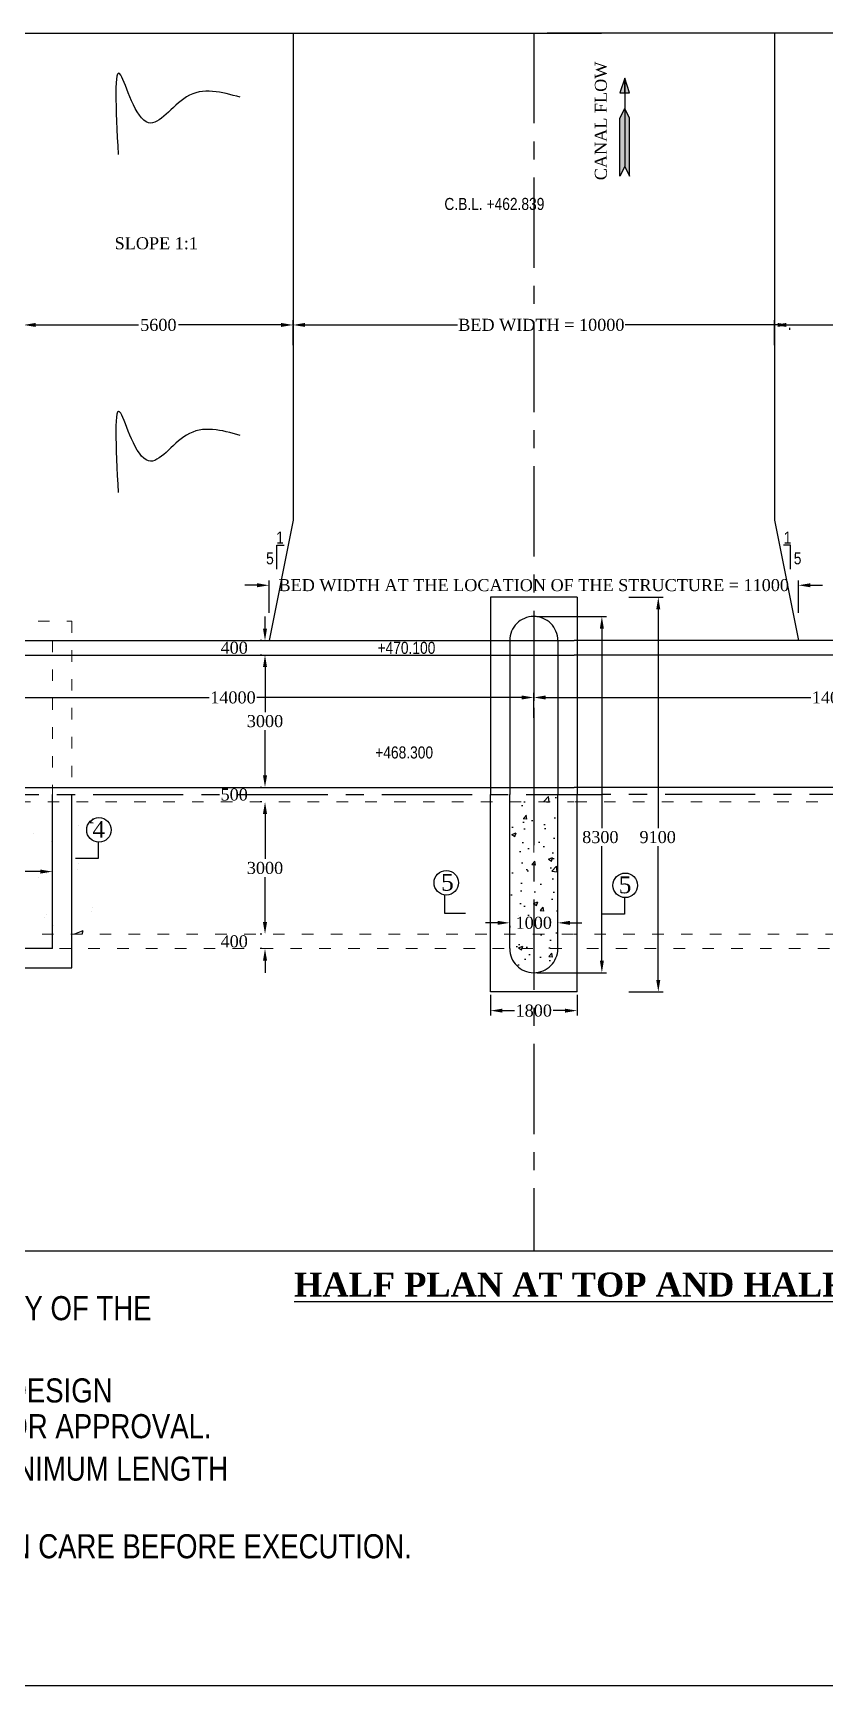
# Model space of a CAD drawing. Header units: millimetres. Extents: x 80 to 6605, y 46 to 2491.
# Drawn here: x 5778.4 to 5943, y 767.8 to 1111.2 of the extents above; entities that cross this region are included whole.
import ezdxf
from ezdxf.enums import TextEntityAlignment as Align

# ---------------------------------------------------------------- set-up
doc = ezdxf.new("R2010")
doc.units = ezdxf.units.MM
doc.linetypes.add('ACAD_ISO03W100', pattern=[30, 12, -18])
doc.linetypes.add('CENTER', pattern=[2, 1.25, -0.25, 0.25, -0.25])
doc.layers.add('MAIN', color=7, linetype='Continuous')
doc.layers.add('TEXT_GENERAL', color=4, linetype='Continuous')
doc.styles.add('ARIAL NARROW', font='ARIALN.TTF')
doc.styles.get("Standard").update_dxf_attribs({"font": 'times.ttf', "height": 2.5})
doc.styles.add('TNR_2.5', font='times.ttf', dxfattribs={"height": 2.5})
doc.dimstyles.get("Standard").update_dxf_attribs({"dimtxt": 0.18, "dimasz": 0.18, "dimexe": 0.18, "dimexo": 0.0625, "dimgap": 0.09, "dimtad": 0, "dimtih": 1, "dimtoh": 1, "dimdec": 4, "dimzin": 0, "dimdsep": 46, "dimtxsty": 'Standard', "dimcen": 0.09, "dimadec": 0, "dimazin": 0, "dimtfac": 1, "dimtdec": 4, "dimtofl": 0, "dimtmove": 0, "dimatfit": 3, "dimfxl": 1, "dimtolj": 1, "dimtzin": 0, "dimarcsym": 0})
doc.dimstyles.new('STYLE_ESH', dxfattribs={"dimtxt": 2.5, "dimasz": 2.5, "dimexe": 1, "dimexo": 0.625, "dimtad": 0, "dimtih": 1, "dimtoh": 1, "dimdec": 0, "dimlfac": 100, "dimzin": 9, "dimdsep": 46, "dimtxsty": 'TNR_2.5', "dimcen": 2.5, "dimadec": 0, "dimazin": 2, "dimtfac": 1, "dimtdec": 0, "dimtofl": 0, "dimtmove": 2, "dimatfit": 3, "dimfxl": 1, "dimarcsym": 0})

# ---------------------------------------------------------------- blocks, each defined once
blk = doc.blocks.new('*D113')
at = {"color": 0, "lineweight": -2, "transparency": 16777216}
for p, q in [((5902.21, 994.01), (5909.36, 994.01)), ((5908.36, 991.51), (5908.36, 946.07)), ((5908.36, 914.51), (5908.36, 942.27)), ((5902.21, 912.01), (5909.36, 912.01))]:
    blk.add_line(p, q, dxfattribs=at)
at = {"color": 0, "transparency": 16777216}
for points in [[(5907.94, 991.51), (5908.77, 991.51), (5908.36, 994.01)], [(5907.94, 914.51), (5908.77, 914.51), (5908.36, 912.01)]]:
    blk.add_solid(points, dxfattribs=at)
at = {"layer": 'Defpoints', "color": 0, "transparency": 16777216}
for p in [(5901.58, 994.01), (5901.58, 912.01), (5908.36, 912.01)]:
    blk.add_point(p, dxfattribs=at)
at = {"color": 0, "transparency": 16777216, "insert": (5908.23, 944.17), "char_height": 2.5, "attachment_point": 5, "style": 'TNR_2.5'}
blk.add_mtext('9100', dxfattribs=at)
blk = doc.blocks.new('*D114')
at = {"color": 0, "lineweight": -2, "transparency": 16777216}
for p, q in [((5883.11, 990.01), (5897.63, 990.01)), ((5896.63, 987.51), (5896.63, 946.07)), ((5896.63, 918.51), (5896.63, 942.28)), ((5883.11, 916.01), (5897.63, 916.01))]:
    blk.add_line(p, q, dxfattribs=at)
at = {"color": 0, "transparency": 16777216}
for points in [[(5896.22, 987.51), (5897.05, 987.51), (5896.63, 990.01)], [(5896.22, 918.51), (5897.05, 918.51), (5896.63, 916.01)]]:
    blk.add_solid(points, dxfattribs=at)
at = {"layer": 'Defpoints', "color": 0, "transparency": 16777216}
for p in [(5882.48, 990.01), (5882.48, 916.01), (5896.63, 916.01)]:
    blk.add_point(p, dxfattribs=at)
at = {"color": 0, "transparency": 16777216, "insert": (5896.32, 944.17), "char_height": 2.5, "attachment_point": 5, "style": 'TNR_2.5'}
blk.add_mtext('8300', dxfattribs=at)
blk = doc.blocks.new('*D115')
at = {"color": 0, "lineweight": -2, "transparency": 16777216}
for p, q in [((5873.48, 911.39), (5873.48, 907.13)), ((5891.48, 911.39), (5891.48, 907.13)), ((5875.98, 908.13), (5878.45, 908.13)), ((5888.98, 908.13), (5886.52, 908.13))]:
    blk.add_line(p, q, dxfattribs=at)
at = {"color": 0, "transparency": 16777216}
for points in [[(5875.98, 908.54), (5875.98, 907.71), (5873.48, 908.13)], [(5888.98, 908.54), (5888.98, 907.71), (5891.48, 908.13)]]:
    blk.add_solid(points, dxfattribs=at)
at = {"layer": 'Defpoints', "color": 0, "transparency": 16777216}
for p in [(5873.48, 912.01), (5891.48, 912.01), (5891.48, 908.13)]:
    blk.add_point(p, dxfattribs=at)
at = {"color": 0, "transparency": 16777216, "insert": (5882.48, 908.13), "char_height": 2.5, "attachment_point": 5, "style": 'TNR_2.5'}
blk.add_mtext('1800', dxfattribs=at)
blk = doc.blocks.new('*D116')
at = {"color": 0, "lineweight": -2, "transparency": 16777216}
for p, q in [((5887.48, 926.99), (5887.48, 927.37)), ((5874.98, 926.37), (5872.48, 926.37)), ((5877.48, 925.74), (5877.48, 925.37)), ((5889.98, 926.37), (5892.48, 926.37))]:
    blk.add_line(p, q, dxfattribs=at)
at = {"color": 0, "transparency": 16777216}
for points in [[(5874.98, 926.78), (5874.98, 925.95), (5877.48, 926.37)], [(5889.98, 926.78), (5889.98, 925.95), (5887.48, 926.37)]]:
    blk.add_solid(points, dxfattribs=at)
at = {"layer": 'Defpoints', "color": 0, "transparency": 16777216}
for p in [(5877.48, 926.37), (5887.48, 926.37), (5887.48, 926.37)]:
    blk.add_point(p, dxfattribs=at)
at = {"color": 0, "transparency": 16777216, "insert": (5882.48, 926.37), "char_height": 2.5, "attachment_point": 5, "style": 'TNR_2.5'}
blk.add_mtext('1000', dxfattribs=at)
blk = doc.blocks.new('*D117')
at = {"color": 0, "lineweight": -2, "transparency": 16777216}
for p, q in [((5832.48, 1051.21), (5832.48, 1051.58)), ((5834.98, 1050.58), (5866.65, 1050.58)), ((5933.13, 1050.58), (5901.47, 1050.58)), ((5935.63, 1049.96), (5935.63, 1049.58))]:
    blk.add_line(p, q, dxfattribs=at)
at = {"color": 0, "transparency": 16777216}
for points in [[(5834.98, 1051), (5834.98, 1050.17), (5832.48, 1050.58)], [(5933.13, 1051), (5933.13, 1050.17), (5935.63, 1050.58)]]:
    blk.add_solid(points, dxfattribs=at)
at = {"layer": 'Defpoints', "color": 0, "transparency": 16777216}
for p in [(5832.48, 1050.58), (5935.63, 1050.58), (5935.63, 1050.58)]:
    blk.add_point(p, dxfattribs=at)
at = {"color": 0, "transparency": 16777216, "insert": (5884.06, 1050.58), "char_height": 2.5, "attachment_point": 5, "style": 'TNR_2.5'}
blk.add_mtext('BED WIDTH = 10000', dxfattribs=at)
blk = doc.blocks.new('*D118')
at = {"color": 0, "lineweight": -2, "transparency": 16777216}
for p, q in [((5776.48, 1046.36), (5776.48, 1051.58)), ((5832.48, 1046.36), (5832.48, 1051.58)), ((5778.98, 1050.58), (5800.32, 1050.58)), ((5829.98, 1050.58), (5808.65, 1050.58))]:
    blk.add_line(p, q, dxfattribs=at)
at = {"color": 0, "transparency": 16777216}
for points in [[(5778.98, 1051), (5778.98, 1050.17), (5776.48, 1050.58)], [(5829.98, 1051), (5829.98, 1050.17), (5832.48, 1050.58)]]:
    blk.add_solid(points, dxfattribs=at)
at = {"layer": 'Defpoints', "color": 0, "transparency": 16777216}
for p in [(5776.48, 1050.58), (5776.48, 1045.73), (5832.48, 1045.73)]:
    blk.add_point(p, dxfattribs=at)
at = {"color": 0, "transparency": 16777216, "insert": (5804.48, 1050.58), "char_height": 2.5, "attachment_point": 5, "style": 'TNR_2.5'}
blk.add_mtext('5600', dxfattribs=at)
blk = doc.blocks.new('*D119')
at = {"color": 0, "lineweight": -2, "transparency": 16777216}
for p, q in [((5824.98, 996.5), (5822.48, 996.5)), ((5827.48, 990.79), (5827.48, 997.5)), ((5937.48, 990.79), (5937.48, 997.5)), ((5939.98, 996.5), (5942.48, 996.5))]:
    blk.add_line(p, q, dxfattribs=at)
at = {"color": 0, "transparency": 16777216}
for points in [[(5824.98, 996.92), (5824.98, 996.08), (5827.48, 996.5)], [(5939.98, 996.92), (5939.98, 996.08), (5937.48, 996.5)]]:
    blk.add_solid(points, dxfattribs=at)
at = {"layer": 'Defpoints', "color": 0, "transparency": 16777216}
for p in [(5937.48, 996.5), (5827.48, 990.17), (5937.48, 990.17)]:
    blk.add_point(p, dxfattribs=at)
at = {"color": 0, "transparency": 16777216, "insert": (5882.48, 996.5), "char_height": 2.5, "attachment_point": 5, "style": 'TNR_2.5'}
blk.add_mtext('BED WIDTH AT THE LOCATION OF THE STRUCTURE = 11000', dxfattribs=at)
blk = doc.blocks.new('*D131')
at = {"color": 0, "lineweight": -2, "transparency": 16777216}
for p, q in [((5932.48, 1046.36), (5932.48, 1051.58)), ((5988.48, 1046.36), (5988.48, 1051.58)), ((5934.98, 1050.58), (5956.32, 1050.58)), ((5985.98, 1050.58), (5964.65, 1050.58))]:
    blk.add_line(p, q, dxfattribs=at)
at = {"color": 0, "transparency": 16777216}
for points in [[(5934.98, 1051), (5934.98, 1050.17), (5932.48, 1050.58)], [(5985.98, 1051), (5985.98, 1050.17), (5988.48, 1050.58)]]:
    blk.add_solid(points, dxfattribs=at)
at = {"layer": 'Defpoints', "color": 0, "transparency": 16777216}
for p in [(5988.48, 1050.58), (5932.48, 1045.73), (5988.48, 1045.73)]:
    blk.add_point(p, dxfattribs=at)
at = {"color": 0, "transparency": 16777216, "insert": (5960.48, 1050.58), "char_height": 2.5, "attachment_point": 5, "style": 'TNR_2.5'}
blk.add_mtext('5600', dxfattribs=at)
blk = doc.blocks.new('*D207')
at = {"color": 0, "lineweight": -2, "transparency": 16777216}
for p, q in [((5826.64, 987.51), (5826.64, 990.01)), ((5826.01, 985.01), (5825.64, 985.01)), ((5826.01, 982.01), (5825.64, 982.01)), ((5826.64, 979.51), (5826.64, 977.01))]:
    blk.add_line(p, q, dxfattribs=at)
at = {"color": 0, "transparency": 16777216}
for points in [[(5826.22, 987.51), (5827.06, 987.51), (5826.64, 985.01)], [(5826.22, 979.51), (5827.06, 979.51), (5826.64, 982.01)]]:
    blk.add_solid(points, dxfattribs=at)
at = {"layer": 'Defpoints', "color": 0, "transparency": 16777216}
for p in [(5826.64, 985.01), (5826.64, 982.01), (5826.64, 982.01)]:
    blk.add_point(p, dxfattribs=at)
at = {"color": 0, "transparency": 16777216, "insert": (5820.24, 983.51), "char_height": 2.5, "attachment_point": 5, "style": 'TNR_2.5'}
blk.add_mtext('400', dxfattribs=at)
blk = doc.blocks.new('*D208')
at = {"color": 0, "lineweight": -2, "transparency": 16777216}
for p, q in [((5826.01, 982.01), (5825.64, 982.01)), ((5826.64, 979.51), (5826.64, 970.16)), ((5826.64, 957.01), (5826.64, 966.37)), ((5826.01, 954.51), (5825.64, 954.51))]:
    blk.add_line(p, q, dxfattribs=at)
at = {"color": 0, "transparency": 16777216}
for points in [[(5826.22, 979.51), (5827.06, 979.51), (5826.64, 982.01)], [(5826.22, 957.01), (5827.06, 957.01), (5826.64, 954.51)]]:
    blk.add_solid(points, dxfattribs=at)
at = {"layer": 'Defpoints', "color": 0, "transparency": 16777216}
for p in [(5826.64, 982.01), (5826.64, 954.51), (5826.64, 954.51)]:
    blk.add_point(p, dxfattribs=at)
at = {"color": 0, "transparency": 16777216, "insert": (5826.64, 968.26), "char_height": 2.5, "attachment_point": 5, "style": 'TNR_2.5'}
blk.add_mtext('3000', dxfattribs=at)
blk = doc.blocks.new('*D209')
at = {"color": 0, "lineweight": -2, "transparency": 16777216}
for p, q in [((5826.64, 957.01), (5826.64, 959.51)), ((5826.01, 954.51), (5825.64, 954.51)), ((5826.01, 951.51), (5825.64, 951.51)), ((5826.64, 949.01), (5826.64, 946.51))]:
    blk.add_line(p, q, dxfattribs=at)
at = {"color": 0, "transparency": 16777216}
for points in [[(5826.22, 957.01), (5827.06, 957.01), (5826.64, 954.51)], [(5826.22, 949.01), (5827.06, 949.01), (5826.64, 951.51)]]:
    blk.add_solid(points, dxfattribs=at)
at = {"layer": 'Defpoints', "color": 0, "transparency": 16777216}
for p in [(5826.64, 954.51), (5826.64, 951.51), (5826.64, 951.51)]:
    blk.add_point(p, dxfattribs=at)
at = {"color": 0, "transparency": 16777216, "insert": (5820.24, 953.01), "char_height": 2.5, "attachment_point": 5, "style": 'TNR_2.5'}
blk.add_mtext('500', dxfattribs=at)
blk = doc.blocks.new('*D210')
at = {"color": 0, "lineweight": -2, "transparency": 16777216}
for p, q in [((5826.01, 951.51), (5825.64, 951.51)), ((5826.64, 949.01), (5826.64, 939.66)), ((5826.64, 926.51), (5826.64, 935.87)), ((5826.01, 924.01), (5825.64, 924.01))]:
    blk.add_line(p, q, dxfattribs=at)
at = {"color": 0, "transparency": 16777216}
for points in [[(5826.22, 949.01), (5827.06, 949.01), (5826.64, 951.51)], [(5826.22, 926.51), (5827.06, 926.51), (5826.64, 924.01)]]:
    blk.add_solid(points, dxfattribs=at)
at = {"layer": 'Defpoints', "color": 0, "transparency": 16777216}
for p in [(5826.64, 951.51), (5826.64, 924.01), (5826.64, 924.01)]:
    blk.add_point(p, dxfattribs=at)
at = {"color": 0, "transparency": 16777216, "insert": (5826.64, 937.76), "char_height": 2.5, "attachment_point": 5, "style": 'TNR_2.5'}
blk.add_mtext('3000', dxfattribs=at)
blk = doc.blocks.new('*D211')
at = {"color": 0, "lineweight": -2, "transparency": 16777216}
for p, q in [((5826.64, 926.51), (5826.64, 929.01)), ((5826.01, 924.01), (5825.64, 924.01)), ((5826.01, 921.01), (5825.64, 921.01)), ((5826.64, 918.51), (5826.64, 916.01))]:
    blk.add_line(p, q, dxfattribs=at)
at = {"color": 0, "transparency": 16777216}
for points in [[(5826.22, 926.51), (5827.06, 926.51), (5826.64, 924.01)], [(5826.22, 918.51), (5827.06, 918.51), (5826.64, 921.01)]]:
    blk.add_solid(points, dxfattribs=at)
at = {"layer": 'Defpoints', "color": 0, "transparency": 16777216}
for p in [(5826.64, 924.01), (5826.64, 921.01), (5826.64, 921.01)]:
    blk.add_point(p, dxfattribs=at)
at = {"color": 0, "transparency": 16777216, "insert": (5820.24, 922.51), "char_height": 2.5, "attachment_point": 5, "style": 'TNR_2.5'}
blk.add_mtext('400', dxfattribs=at)
blk = doc.blocks.new('*D216')
at = {"color": 0, "lineweight": -2, "transparency": 16777216}
for p, q in [((5747.48, 934.59), (5747.48, 938.01)), ((5782.48, 934.59), (5782.48, 938.01)), ((5749.98, 937.01), (5760.76, 937.01)), ((5779.98, 937.01), (5769.21, 937.01))]:
    blk.add_line(p, q, dxfattribs=at)
at = {"color": 0, "transparency": 16777216}
for points in [[(5749.98, 937.43), (5749.98, 936.6), (5747.48, 937.01)], [(5779.98, 937.43), (5779.98, 936.6), (5782.48, 937.01)]]:
    blk.add_solid(points, dxfattribs=at)
at = {"layer": 'Defpoints', "color": 0, "transparency": 16777216}
for p in [(5782.48, 937.01), (5747.48, 933.96), (5782.48, 933.96)]:
    blk.add_point(p, dxfattribs=at)
at = {"color": 0, "transparency": 16777216, "insert": (5764.98, 937.01), "char_height": 2.5, "attachment_point": 5, "style": 'TNR_2.5'}
blk.add_mtext('4500', dxfattribs=at)
blk = doc.blocks.new('*D224')
at = {"color": 0, "lineweight": -2, "transparency": 16777216}
for p, q in [((5757.48, 968.97), (5757.48, 974.18)), ((5759.98, 973.18), (5815.03, 973.18)), ((5879.98, 973.18), (5824.94, 973.18)), ((5882.48, 968.97), (5882.48, 974.18))]:
    blk.add_line(p, q, dxfattribs=at)
at = {"color": 0, "transparency": 16777216}
for points in [[(5759.98, 973.6), (5759.98, 972.77), (5757.48, 973.18)], [(5879.98, 973.6), (5879.98, 972.77), (5882.48, 973.18)]]:
    blk.add_solid(points, dxfattribs=at)
at = {"layer": 'Defpoints', "color": 0, "transparency": 16777216}
for p in [(5882.48, 973.18), (5757.48, 968.35), (5882.48, 968.35)]:
    blk.add_point(p, dxfattribs=at)
at = {"color": 0, "transparency": 16777216, "insert": (5819.98, 973.18), "char_height": 2.5, "attachment_point": 5, "style": 'TNR_2.5'}
blk.add_mtext('14000', dxfattribs=at)
blk = doc.blocks.new('*D226')
at = {"color": 0, "lineweight": -2, "transparency": 16777216}
for p, q in [((5882.48, 968.97), (5882.48, 974.18)), ((5884.98, 973.18), (5940.03, 973.18)), ((6004.98, 973.18), (5949.94, 973.18)), ((6007.48, 968.97), (6007.48, 974.18))]:
    blk.add_line(p, q, dxfattribs=at)
at = {"color": 0, "transparency": 16777216}
for points in [[(5884.98, 973.6), (5884.98, 972.77), (5882.48, 973.18)], [(6004.98, 973.6), (6004.98, 972.77), (6007.48, 973.18)]]:
    blk.add_solid(points, dxfattribs=at)
at = {"layer": 'Defpoints', "color": 0, "transparency": 16777216}
for p in [(5882.48, 973.18), (5882.48, 968.35), (6007.48, 968.35)]:
    blk.add_point(p, dxfattribs=at)
at = {"color": 0, "transparency": 16777216, "insert": (5944.98, 973.18), "char_height": 2.5, "attachment_point": 5, "style": 'TNR_2.5'}
blk.add_mtext('14000', dxfattribs=at)

msp = doc.modelspace()

# ---------------------------------------------------------------- hatches: boundary and pattern name
h = msp.add_hatch(color=0)
h.paths.add_polyline_path([(5900.3976, 1093.51569), (5901.3976, 1095.51569), (5901.3976, 1083.51569), (5900.3976, 1081.51569), (5900.3976, 1083.51569)])
h.paths.add_polyline_path([(5901.3976, 1098.82), (5900.3976, 1098.82), (5901.3976, 1101.82), (5901.3976, 1101.32)])
h = msp.add_hatch(color=0)
h.paths.add_polyline_path([(5902.3976, 1093.51569), (5901.3976, 1095.51569), (5901.3976, 1083.51569), (5902.3976, 1081.51569), (5902.3976, 1083.51569)])
h.paths.add_polyline_path([(5901.3976, 1101.82), (5901.3976, 1098.82), (5902.3976, 1098.82)])
h = msp.add_hatch()
h.set_pattern_fill('AR-CONC', color=0, scale=0.05, style=0)
h.set_pattern_definition([(50, (63.503, 75.3146), (9.109233, -0.796954), [0.9525, -10.4775]), (355, (63.503, 75.315), (-1.762141, 9.552832), [0.762, -8.382]), (100.451, (64.262, 75.248), (7.347125, 8.755834), [0.8095, -8.9045]), (46.1842, (63.503, 77.855), (13.553952, -2.102116), [1.42875, -15.71625]), (96.6356, (64.633, 77.68), (11.870212, 12.371278), [1.21425, -13.35675]), (351.184, (63.503, 77.855), (11.87023, 12.371256), [1.143, -12.573]), (21, (64.773, 77.2196), (7.580744, -5.113276), [0.9525, -10.4775]), (326, (64.773, 77.22), (3.090101, 9.209398), [0.762, -8.382]), (71.4514, (65.405, 76.7935), (10.670825, 4.096143), [0.8095, -8.9045]), (37.5, (63.5033, 75.3146), (0.1544302, 4.227752), [0, -8.2804, 0, -8.509, 0, -8.41375]), (7.5, (63.5033, 75.3146), (3.340983, 5.0090287), [0, -4.8514, 0, -8.0899, 0, -3.20675]), (327.5, (60.6712, 75.3146), (6.7795298, -0.2864372), [0, -3.175, 0, -9.906, 0, -13.1445]), (317.5, (59.401, 75.3146), (7.406459, 1.2713246), [0, -4.1275, 0, -6.5786, 0, -9.3345])])
h.paths.add_polyline_path([(5887.48459, 953.01216), (5882.48459, 953.01216), (5882.48459, 935.01216), (5882.48459, 916.01216, 0.414213562), (5887.48459, 921.01216)])
h.paths.add_polyline_path([(5877.48459, 924.01216), (5882.48459, 924.01216), (5882.48459, 951.51216), (5877.48459, 951.51216)])
h.paths.add_polyline_path([(5882.48459, 951.51216), (5882.48459, 953.01216), (5877.48459, 953.01216), (5877.48459, 951.51216)])
h.paths.add_polyline_path([(5882.48459, 921.01216), (5877.48459, 921.01216, 0.414213562), (5882.48459, 916.01216)])
h.paths.add_polyline_path([(5882.48459, 921.01216), (5882.48459, 924.01216), (5877.48459, 924.01216), (5877.48459, 921.01216)])
h.paths.add_polyline_path([(5878.45025, 928.26313), (5886.51892, 928.26313), (5886.51892, 924.46987), (5878.45025, 924.46987)], flags=9)

# ---------------------------------------------------------------- linework, layer by layer
at = {"color": 0}
for p, q in [((5495.91536, 1111.22261), (5896.55924, 1111.22261)), ((5832.48459, 1111.22261), (5832.48459, 1010.01216)), ((6193.51275, 1111.22261), (5885.26264, 1111.22261)), ((5932.48459, 1111.22261), (5932.48459, 1010.01216)), ((5901.3976, 1101.82), (5900.3976, 1098.82)), ((5901.3976, 1101.82), (5901.3976, 1083.51569)), ((5901.3976, 1101.82), (5901.3976, 1101.32)), ((5901.3976, 1098.82), (5901.3976, 1101.82)), ((5902.3976, 1098.82), (5901.3976, 1101.82)), ((5900.3976, 1098.82), (5902.3976, 1098.82)), ((5900.3976, 1093.51569), (5901.3976, 1095.51569)), ((5902.3976, 1093.51569), (5901.3976, 1095.51569)), ((5900.3976, 1083.51569), (5900.3976, 1093.51569)), ((5902.3976, 1083.51569), (5902.3976, 1093.51569)), ((5900.3976, 1081.51569), (5900.3976, 1083.51569)), ((5901.3976, 1083.51569), (5900.3976, 1081.51569)), ((5901.3976, 1083.51569), (5902.3976, 1081.51569)), ((5902.3976, 1081.51569), (5902.3976, 1083.51569)), ((5832.48459, 1010.01216), (5827.48459, 985.01216)), ((5932.48459, 1010.01216), (5937.48459, 985.01216)), ((5829.10771, 999.83427), (5829.10771, 1004.83427)), ((5829.10771, 1004.83427), (5830.62275, 1004.83427)), ((5935.86146, 1004.83427), (5934.34642, 1004.83427)), ((5935.86146, 999.83427), (5935.86146, 1004.83427)), ((5891.48459, 994.01216), (5873.48459, 994.01216)), ((5873.48459, 994.01216), (5873.48459, 985.01216)), ((5891.48459, 994.01216), (5891.48459, 953.01216)), ((5757.48459, 985.01216), (5890.91094, 985.01216)), ((5873.48459, 985.01216), (5873.48459, 953.01216)), ((5877.48459, 985.01216), (5877.48459, 953.01216)), ((5887.48459, 985.01216), (5887.48459, 953.01216)), ((6007.48459, 985.01216), (5890.91094, 985.01216)), ((5765.91094, 982.01216), (5890.91094, 982.01216)), ((6074.50277, 982.01216), (5890.91094, 982.01216)), ((5757.48459, 954.51216), (5890.91094, 954.51216)), ((5782.48459, 921.01216), (5782.48459, 953.01216)), ((5786.48459, 917.01216), (5786.48459, 953.01216)), ((5873.48459, 921.01216), (5873.48459, 953.01216)), ((5877.48459, 921.01216), (5877.48459, 953.01216)), ((5887.48459, 921.01216), (5887.48459, 953.01216)), ((6007.48459, 954.51216), (5890.91094, 954.51216)), ((5891.48459, 935.01216), (5891.48459, 953.01216)), ((5790.30984, 947.22752), (5790.91094, 947.94389)), ((5778.58726, 944.88444), (5778.58726, 944.88444)), ((5787.92182, 946.63788), (5787.92182, 946.63788)), ((5790.29508, 947.22747), (5790.91094, 947.17358)), ((5782.26106, 943.2773), (5782.26106, 943.2773)), ((5787.59849, 937.45695), (5787.59849, 937.45695)), ((5787.8373, 938.71764), (5787.8373, 938.71764)), ((5779.63378, 935.87866), (5779.63378, 935.87866)), ((5781.23986, 936.61982), (5781.23986, 936.61982)), ((5891.48459, 912.01216), (5891.48459, 935.01216)), ((5863.91776, 932.1506), (5863.91776, 928.35599)), ((5780.91652, 927.43889), (5780.91652, 927.43889)), ((5781.21237, 928.12205), (5781.21237, 928.12205)), ((5790.53631, 928.70536), (5790.53631, 928.70536)), ((5790.79925, 929.5995), (5790.79925, 929.5995)), ((5863.91776, 928.35599), (5868.32821, 928.35599)), ((5782.78399, 925.80656), (5782.78399, 925.80656)), ((5787.09209, 924.09047), (5787.20818, 924.01216)), ((5787.09756, 924.0908), (5788.87603, 924.77349)), ((5788.61492, 924.01216), (5788.87115, 924.7758)), ((5782.48459, 921.01216), (5747.48459, 921.01216)), ((5873.48459, 912.01216), (5873.48459, 921.01216)), ((5743.48459, 917.01216), (5786.48459, 917.01216)), ((5891.48459, 912.01216), (5873.48459, 912.01216)), ((5495.91536, 858.24661), (6193.51275, 858.24661)), ((6436.08736, 767.83356), (5456.18376, 767.83356))]:
    msp.add_line(p, q, dxfattribs=at)
at = {"color": 0, "linetype": 'CENTER', "ltscale": 15}
for p, q in [((5882.48459, 1111.22261), (5882.48459, 858.24661)), ((5882.48459, 971.01216), (5882.48459, 953.01216)), ((5490.91536, 953.01216), (5896.55924, 953.01216)), ((6198.51275, 953.01216), (5896.55924, 953.01216))]:
    msp.add_line(p, q, dxfattribs=at)
at = {"color": 0}
for centre in [(5792.13332, 945.67722), (5864.30386, 934.69028), (5901.49447, 934.16067)]:
    msp.add_circle(centre, 2.54951, dxfattribs=at)
at = {"color": 0, "linetype": 'CENTER', "ltscale": 15}
for centre, start, end in [((5882.48459, 985.01216), 0, 180), ((5882.48459, 921.01216), 180, 360)]:
    msp.add_arc(centre, 5, start, end, dxfattribs=at)
at = {"color": 0}
for points in [[(5821.48323, 1097.88045), (5810.30865, 1097.94303), (5802.41022, 1092.57435), (5796.66135, 1102.47691), (5796.1215, 1085.99665)], [(5821.48323, 1027.6299), (5810.30865, 1027.69248), (5802.41022, 1022.3238), (5796.66135, 1032.22636), (5796.1215, 1015.7461)]]:
    msp.add_spline(points, degree=3, dxfattribs=at)
at = {"layer": 'TEXT_GENERAL', "color": 0, "linetype": 'ACAD_ISO03W100', "lineweight": 5, "ltscale": 0.2}
for p, q in [((5743.48459, 989.01216), (5786.48459, 989.01216)), ((5786.48459, 989.01216), (5786.48459, 953.01216)), ((5782.48459, 985.01216), (5782.48459, 953.01216)), ((5757.48459, 951.51216), (5890.91094, 951.51216)), ((5882.48459, 935.01216), (5882.48459, 953.01216)), ((5882.48459, 935.01216), (5882.48459, 953.01216)), ((6007.48459, 951.51216), (5890.91094, 951.51216)), ((5726.30671, 924.01216), (5890.91094, 924.01216)), ((6017.48459, 924.01216), (5890.91094, 924.01216)), ((5765.91094, 921.01216), (5890.91094, 921.01216)), ((6015.91094, 921.01216), (5890.91094, 921.01216))]:
    msp.add_line(p, q, dxfattribs=at)

# ---------------------------------------------------------------- texts
at = {"color": 0, "insert": (5895.16415, 1080.64638), "char_height": 2.5, "width": 27.6381, "attachment_point": 1, "rotation": 90}
msp.add_mtext('CANAL FLOW', dxfattribs=at)
at = {"color": 0, "attachment_point": 1}
for s, insert, char_height, width in [('SLOPE 1:1', (5795.39395, 1068.80135), 2.5, 25), ('4', (5790.76837, 947.53028), 3.5, 4.365), ('5', (5863.21951, 936.54334), 3.5, 4.365), ('5', (5900.12952, 936.01372), 3.5, 4.365), ('{\\fTimes New Roman|b1|i0|c0|p18;\\LHALF PLAN AT TOP AND HALF PLAN AT BOTTOM}', (5832.68816, 853.72673), 5, 190.25)]:
    msp.add_mtext(s, dxfattribs=dict(at, insert=insert, char_height=char_height, width=width))
at = {"layer": 'MAIN', "color": 0, "linetype": 'Continuous', "lineweight": 9, "style": 'ARIAL NARROW'}
for s, p in [("1) THE C.E.(PROJECTS), ANANTHAPUR HAS TO ENSURE S.B.C., H.P's., T.P.'S, LEVELS, LOCATION, SUITABILITY OF THE ", (5474.36486, 843.81823)), ("2) IF THERE IS ANY CHANGE IN ABOVE PARTICULARS LIKE H.P.'S, SUITABILITY OF STRESSES IN SOIL, THE DESIGN ", (5474.36486, 826.7263)), ('     AND DRAWINGS HAVE TO BE REVISED BY THE CONSULTANT AND RESUBMIT IT THE SAME TO CE/CDO FOR APPROVAL.', (5473.48062, 819.30113)), ('3) 100 MM THICK LINING IN CC M15 GRADE ON EITHER SIDE OF STRUCTURE SHALL BE PROVIDED FOR A MINIMUM LENGTH ', (5474.36486, 810.47997)), ('4) ANY DEVIATIONS IN DESIGN & DRAWINGS WITH RESPECT TO AGREEMENT CONDITIONS SHALL BE TAKEN CARE BEFORE EXECUTION.', (5474.36486, 794.35561))]:
    msp.add_text(s, height=5, dxfattribs=at).set_placement(p)
at = {"layer": 'TEXT_GENERAL', "color": 0, "lineweight": 5, "style": 'ARIAL NARROW'}
msp.add_text('C.B.L. +462.839', height=2.5, dxfattribs=at).set_placement((5863.91136, 1076.97036), align=Align.TOP_LEFT)
for s, p in [('1', (5829.75436, 1006.40448)), ('1', (5935.21482, 1006.40448)), ('5', (5827.66593, 1002.09214)), ('5', (5937.30324, 1002.09214)), ('+470.100', (5856.02787, 983.50262)), ('+468.300', (5855.55043, 961.76621))]:
    msp.add_text(s, height=2.5, dxfattribs=at).set_placement(p, align=Align.MIDDLE)

# ---------------------------------------------------------------- dimensions: what is measured, and where the dimension line sits
at = {"color": 0}
for base, p1, p2, text, picture, middle in [((5935.63289, 1050.58217), (5832.48459, 1050.58217), (5935.63289, 1050.58217), 'BED WIDTH = 10000', '*D117', (5884.05874, 1050.58217)), ((5937.48459, 996.50158), (5827.48459, 990.16993), (5937.48459, 990.16993), 'BED WIDTH AT THE LOCATION OF THE STRUCTURE = 11000', '*D119', (5882.48459, 996.50158)), ((5882.48459, 973.18275), (5757.48459, 968.3475), (5882.48459, 968.3475), '14000', '*D224', (5819.98459, 973.18275)), ((5782.48459, 937.01216), (5747.48459, 933.9613), (5782.48459, 933.9613), '4500', '*D216', (5764.98459, 937.01216))]:
    dim = msp.add_linear_dim(base=base, p1=p1, p2=p2, text=text, dimstyle='STYLE_ESH', dxfattribs=at)
    dim.commit()
    dim.dimension.update_dxf_attribs({"geometry": picture, "text_midpoint": middle})
for base, p1, p2, picture, middle in [((5776.48459, 1050.58217), (5832.48459, 1045.73193), (5776.48459, 1045.73193), '*D118', (5804.48459, 1050.58217)), ((5887.48459, 926.3665), (5877.48459, 926.3665), (5887.48459, 926.3665), '*D116', (5882.48459, 926.3665)), ((5891.48459, 908.12771), (5873.48459, 912.01216), (5891.48459, 912.01216), '*D115', (5882.48459, 908.12771))]:
    dim = msp.add_linear_dim(base=base, p1=p1, p2=p2, dimstyle='STYLE_ESH', dxfattribs=at)
    dim.commit()
    dim.dimension.update_dxf_attribs({"geometry": picture, "text_midpoint": middle})
dim = msp.add_linear_dim(base=(5988.48459, 1050.58217), p1=(5932.48459, 1045.73193), p2=(5988.48459, 1045.73193), angle=180, dimstyle='STYLE_ESH', dxfattribs=at)
dim.commit()
dim.dimension.update_dxf_attribs({"geometry": '*D131', "text_midpoint": (5960.48459, 1050.58217)})
for base, p1, p2, text, picture, middle in [((5908.35522, 912.01216), (5901.58031, 994.01216), (5901.58031, 912.01216), '9100', '*D113', (5908.2341, 944.17362)), ((5896.6328, 916.01216), (5882.48459, 990.01216), (5882.48459, 916.01216), '8300', '*D114', (5896.3187, 944.17362))]:
    dim = msp.add_linear_dim(base=base, p1=p1, p2=p2, angle=90, text=text, dimstyle='STYLE_ESH', dxfattribs=at)
    dim.commit()
    dim.dimension.update_dxf_attribs({"geometry": picture, "text_midpoint": middle, "dimtype": 160})
for base, p1, p2, angle, text, picture, middle in [((5826.63893, 982.01216), (5826.63893, 985.01216), (5826.63893, 982.01216), 90, '400', '*D207', (5820.23991, 983.51216)), ((5826.63893, 954.51216), (5826.63893, 982.01216), (5826.63893, 954.51216), 90, '3000', '*D208', (5826.63893, 968.26216)), ((5882.48459, 973.18275), (6007.48459, 968.3475), (5882.48459, 968.3475), 180, '14000', '*D226', (5944.98459, 973.18275)), ((5826.63893, 951.51216), (5826.63893, 954.51216), (5826.63893, 951.51216), 90, '500', '*D209', (5820.23991, 953.01216)), ((5826.63893, 924.01216), (5826.63893, 951.51216), (5826.63893, 924.01216), 90, '3000', '*D210', (5826.63893, 937.76216)), ((5826.63893, 921.01216), (5826.63893, 924.01216), (5826.63893, 921.01216), 90, '400', '*D211', (5820.23991, 922.51216))]:
    dim = msp.add_linear_dim(base=base, p1=p1, p2=p2, angle=angle, text=text, dimstyle='STYLE_ESH', dxfattribs=at)
    dim.commit()
    dim.dimension.update_dxf_attribs({"geometry": picture, "text_midpoint": middle})

# ---------------------------------------------------------------- leaders
for points in [[(5791.94586, 943.05326), (5791.94586, 939.71239), (5787.25073, 939.71239)], [(5901.307, 931.5367), (5901.307, 928.19584), (5896.61187, 928.19584)]]:
    msp.add_leader(points, dimstyle='Standard', override={"dimgap": 0.09, "dimtad": 0}, dxfattribs=at)

doc.saveas('drawing.dxf')
